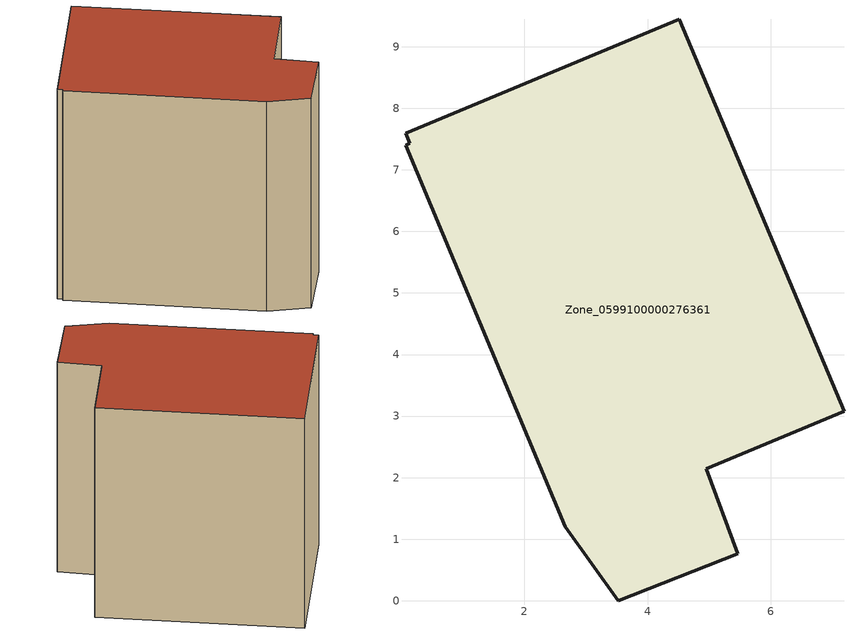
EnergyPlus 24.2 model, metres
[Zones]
Zone_0599100000276361
 floor ground (C_G): 0.07,7.4 0.13,7.43 0.07,7.59 4.51,9.45 7.19,3.08 4.95,2.15 5.47,0.76 3.53,0 2.67,1.2 z0
 wall outside (C_F): 2.67,1.2 3.53,0 5.47,0.76 4.95,2.15 7.19,3.08 4.51,9.45 0.07,7.59 0.13,7.43 0.07,7.4 2.67,1.2 z0:8.36
 roof outside (C_R): 0.13,7.43 0.07,7.4 2.67,1.2 3.53,0 5.47,0.76 4.95,2.15 7.19,3.08 4.51,9.45 0.07,7.59 z8.36
[BUILDING]
Pand.0599100000276361: North Axis=0; Terrain=City; Loads Convergence Tolerance Value=0.04; Temperature Convergence Tolerance Value=0.4; Solar Distribution=FullExterior; Maximum Number of Warmup Days=25; Minimum Number of Warmup Days=1
[Site:Location]
Rotterdam.The.Hague.AP_ZH_NLD Design_Conditions: Latitude=51.96; Longitude=4.45; Time Zone=1; Elevation=-4.5
[SITE:GROUNDTEMPERATURE:BUILDINGSURFACE]
18, 18, 18, 18, 18, 18, 18, 18, 18, 18, 18, 18
[MATERIAL] Thermal Absorptance=0.9; Solar Absorptance=0.7; Visible Absorptance=0.7
Name | Roughness | Thickness | Conductivity | Density | Specific Heat
G.TI.1946 | MediumSmooth | 0.15 | 1 | 540 | 1210
F.TI.1946 | Rough | 0.3 | 0.857143 | 1920 | 840
R.TI.1946 | MediumRough | 0.2 | 0.1 | 1500 | 1000
[CONSTRUCTION]
C_G: G.TI.1946
C_F: F.TI.1946
C_R: R.TI.1946
[ZONE]
Zone_0599100000276361: Type=1; Multiplier=1; Ceiling Height=Autocalculate; Volume=Autocalculate; Floor Area=autocalculate; Part of Total Floor Area=Yes
[ZONEINFILTRATION:DESIGNFLOWRATE]
Infil_Zone_0599100000276361: Zone or ZoneList or Space or SpaceList=Zone_0599100000276361; Schedule=AlwaysOn; Design Flow Rate Calculation Method=Flow/Area; Flow Rate per Floor Area=0.003; Constant Term Coefficient=1; Temperature Term Coefficient=0; Velocity Term Coefficient=0; Velocity Squared Term Coefficient=0
[HVACTEMPLATE:ZONE:IDEALLOADSAIRSYSTEM]
Zone_0599100000276361: Maximum Heating Supply Air Temperature=50; Minimum Cooling Supply Air Temperature=13; Maximum Heating Supply Air Humidity Ratio=0.0156; Minimum Cooling Supply Air Humidity Ratio=0.0077; Heating Limit=NoLimit; Cooling Limit=NoLimit; Dehumidification Control Type=ConstantSensibleHeatRatio; Cooling Sensible Heat Ratio=0.7; Dehumidification Setpoint=60; Humidification Control Type=None; Humidification Setpoint=30; Outdoor Air Method=None; Outdoor Air Flow Rate per Person=0.00944; Outdoor Air Flow Rate per Zone Floor Area=0; Outdoor Air Flow Rate per Zone=0; Demand Controlled Ventilation Type=None; Outdoor Air Economizer Type=NoEconomizer; Heat Recovery Type=None; Sensible Heat Recovery Effectiveness=0.7; Latent Heat Recovery Effectiveness=0.65
[ZONECONTROL:THERMOSTAT]
ThermostatControl_Zone_0599100000276361: Zone or ZoneList=Zone_0599100000276361; Control Type Schedule=DualSetpointControlType; Control 1=Thermostat_Zone_0599100000276361; Temperature Difference Between Cutout And Setpoint=0
[THERMOSTATSETPOINT:DUALSETPOINT]
Thermostat_Zone_0599100000276361: Heating Setpoint Temperature Schedule=HeatingSetpoint_Zone_0599100000276361; Cooling Setpoint Temperature Schedule=CoolingSetpoint_Zone_0599100000276361
[SCHEDULE:COMPACT]
HeatingSetpoint_Zone_0599100000276361: Through: 12/31, For: AllDays, Until: 24:00, 21
CoolingSetpoint_Zone_0599100000276361: Through: 12/31, For: AllDays, Until: 24:00, 24
DualSetpointControlType: Through: 12/31, For: AllDays, Until: 24:00, 4
AlwaysOn: Through: 12/31, For: AllDays, Until: 24:00, 1
